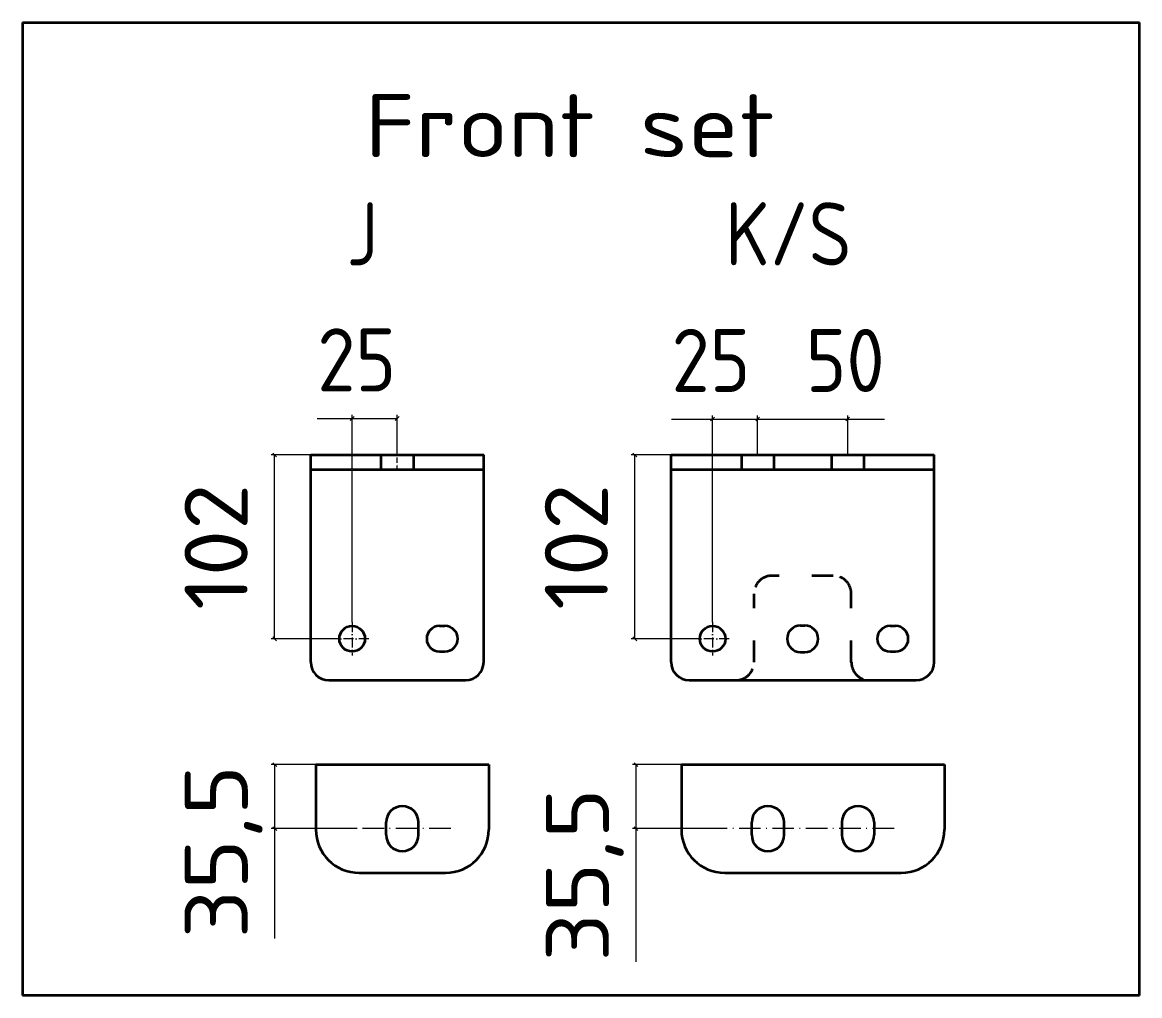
# Model space of a CAD drawing. Header units: millimetres. Extents: x 120 to 10915, y 515 to 8014.
# Drawn here: x 9000 to 9620, y 7300 to 7840 of the extents above; entities that cross this region are included whole.
import ezdxf
from ezdxf.enums import TextEntityAlignment as Align

# ---------------------------------------------------------------- set-up
doc = ezdxf.new("R2010")
doc.units = ezdxf.units.MM
doc.linetypes.add('DASHDOT', pattern=[18.5, 12, -3, 0.5, -3])
doc.linetypes.add('DASHSPACE', pattern=[30, 12, -18])
doc.layers.get('0').update_dxf_attribs({"lineweight": 13})
doc.layers.add('201_Dimensions', color=7, linetype='Continuous', lineweight=13)
doc.styles.get("Standard").update_dxf_attribs({"font": 'isocp.shx'})

# ---------------------------------------------------------------- blocks, each defined once
blk = doc.blocks.new('BLOCK2')
at = {"layer": '201_Dimensions', "color": 2, "lineweight": 18}
for p, q in [((9365.730469, 3528.167236), (9338.552734, 3528.167236)), ((9341.613281, 3527.106689), (9339.492188, 3529.228027)), ((9340.552734, 3418.853027), (9340.552734, 3528.167236)), ((9390.618164, 3492.667236), (9338.552734, 3492.667236)), ((9339.492188, 3493.728027), (9341.613281, 3491.606689))]:
    blk.add_line(p, q, dxfattribs=at)
at = {"layer": '201_Dimensions', "color": 2, "lineweight": 18, "width": 0.86194}
blk.add_text('35,5', height=35, rotation=90, dxfattribs=at).set_placement((9325.552734, 3418.853271), (9325.552734, 3515.103271), align=Align.FIT)
blk = doc.blocks.new('BLOCK3')
at = {"layer": '201_Dimensions', "color": 2, "lineweight": 18}
for p, q in [((9409.060547, 3720.96582), (9406.939453, 3718.844482)), ((9408, 3700.800049), (9408, 3721.905273)), ((9459.060547, 3720.96582), (9456.939453, 3718.844482)), ((9458, 3700.800049), (9458, 3721.905273)), ((9408, 3719.905273), (9478.499023, 3719.905273))]:
    blk.add_line(p, q, dxfattribs=at)
at = {"layer": '201_Dimensions', "color": 2, "lineweight": 18, "width": 0.709459}
blk.add_text('50', height=35, dxfattribs=at).set_placement((9434.748047, 3734.905273), (9478.498047, 3734.905273), align=Align.FIT)
blk = doc.blocks.new('BLOCK4')
at = {"layer": '201_Dimensions', "color": 2, "lineweight": 18}
for p, q in [((9162.865234, 3528.167236), (9138.125977, 3528.167236)), ((9139.06543, 3529.228027), (9141.186523, 3527.106689)), ((9140.125977, 3431.745605), (9140.125977, 3528.167236)), ((9185.865234, 3492.667236), (9138.125977, 3492.667236)), ((9141.186523, 3491.606689), (9139.06543, 3493.728027))]:
    blk.add_line(p, q, dxfattribs=at)
at = {"layer": '201_Dimensions', "color": 2, "lineweight": 18, "width": 0.86194}
blk.add_text('35,5', height=35, rotation=90, dxfattribs=at).set_placement((9125.125977, 3431.745605), (9125.125977, 3527.995605), align=Align.FIT)
blk = doc.blocks.new('BLOCK5')
at = {"layer": '201_Dimensions', "color": 2, "lineweight": 18}
for p, q in [((9360, 3700), (9337.910156, 3700)), ((9340.970703, 3698.939453), (9338.848633, 3701.060547)), ((9339.910156, 3598), (9339.910156, 3700)), ((9373.769531, 3598), (9337.910156, 3598)), ((9338.848633, 3599.060547), (9340.970703, 3596.939453))]:
    blk.add_line(p, q, dxfattribs=at)
at = {"layer": '201_Dimensions', "color": 2, "lineweight": 18, "width": 0.736842}
blk.add_text('102', height=35, rotation=90, dxfattribs=at).set_placement((9324.910156, 3614), (9324.910156, 3684), align=Align.FIT)
blk = doc.blocks.new('BLOCK6')
at = {"layer": '201_Dimensions', "color": 2, "lineweight": 18}
for p, q in [((9384.060547, 3720.99292), (9381.939453, 3718.871582)), ((9383, 3607.22998), (9383, 3721.932129)), ((9406.939453, 3718.871582), (9409.060547, 3720.99292)), ((9408, 3700.800049), (9408, 3721.932129)), ((9360.249023, 3719.932129), (9408, 3719.932129))]:
    blk.add_line(p, q, dxfattribs=at)
at = {"layer": '201_Dimensions', "color": 2, "lineweight": 18, "width": 0.709459}
blk.add_text('25', height=35, dxfattribs=at).set_placement((9360.249023, 3734.932129), (9403.999023, 3734.932129), align=Align.FIT)
blk = doc.blocks.new('BLOCK7')
at = {"layer": '201_Dimensions', "color": 2, "lineweight": 18}
for p, q in [((9163.670898, 3720.229004), (9208, 3720.229004)), ((9181.939453, 3719.168213), (9184.060547, 3721.289551)), ((9183, 3607.22998), (9183, 3722.229004)), ((9209.060547, 3721.289551), (9206.939453, 3719.168213)), ((9208, 3700.800049), (9208, 3722.229004))]:
    blk.add_line(p, q, dxfattribs=at)
at = {"layer": '201_Dimensions', "color": 2, "lineweight": 18, "width": 0.709459}
blk.add_text('25', height=35, dxfattribs=at).set_placement((9163.670898, 3735.229004), (9207.420898, 3735.229004), align=Align.FIT)
blk = doc.blocks.new('BLOCK8')
at = {"layer": '201_Dimensions', "color": 2, "lineweight": 18}
for p, q in [((9160, 3700), (9138.010742, 3700)), ((9141.072266, 3698.939453), (9138.950195, 3701.060547)), ((9140.010742, 3598), (9140.010742, 3700)), ((9173.769531, 3598), (9138.010742, 3598)), ((9138.950195, 3599.060547), (9141.072266, 3596.939453))]:
    blk.add_line(p, q, dxfattribs=at)
at = {"layer": '201_Dimensions', "color": 2, "lineweight": 18, "width": 0.736842}
blk.add_text('102', height=35, rotation=90, dxfattribs=at).set_placement((9125.010742, 3614), (9125.010742, 3684), align=Align.FIT)
blk = doc.blocks.new('BLOCK9')
at = {"layer": '201_Dimensions', "color": 2, "linetype": 'DASHDOT', "lineweight": 18, "ltscale": 0.461499}
blk.add_line((9183, 3607.22998), (9183, 3588.77002), dxfattribs=at)
at = {"layer": '201_Dimensions', "color": 2, "linetype": 'DASHDOT', "lineweight": 18, "ltscale": 0.461523}
blk.add_line((9192.230469, 3598), (9173.769531, 3598), dxfattribs=at)
blk = doc.blocks.new('BLOCK10')
at = {"layer": '201_Dimensions', "color": 2, "linetype": 'DASHDOT', "lineweight": 18, "ltscale": 0.461499}
blk.add_line((9383, 3607.22998), (9383, 3588.77002), dxfattribs=at)
at = {"layer": '201_Dimensions', "color": 2, "linetype": 'DASHDOT', "lineweight": 18, "ltscale": 0.461523}
blk.add_line((9392.230469, 3598), (9373.769531, 3598), dxfattribs=at)
blk = doc.blocks.new('2905646')
at = {"layer": '201_Dimensions', "color": 2, "lineweight": 35}
for p, q in [((9000, 3940), (9620, 3940)), ((9000, 3940), (9000, 3400)), ((9620, 3400), (9620, 3940)), ((9620, 3400), (9000, 3400))]:
    blk.add_line(p, q, dxfattribs=at)
at = {"layer": '201_Dimensions', "color": 3, "lineweight": 35}
for p, q in [((9160, 3585), (9160, 3700)), ((9160, 3700), (9256, 3700)), ((9199, 3700), (9199, 3692)), ((9217, 3700), (9217, 3692)), ((9256, 3585), (9256, 3700)), ((9360, 3700), (9506, 3700)), ((9360, 3585), (9360, 3700)), ((9399, 3700), (9399, 3692)), ((9417, 3700), (9417, 3692)), ((9449, 3700), (9449, 3692)), ((9467, 3700), (9467, 3692)), ((9506, 3585), (9506, 3700)), ((9160, 3692), (9256, 3692)), ((9360, 3692), (9506, 3692)), ((9231.5, 3605.1), (9234.5, 3605.1)), ((9431.8, 3605.4), (9434.2, 3605.4)), ((9481.5, 3605.1), (9484.5, 3605.1)), ((9231.5, 3590.9), (9234.5, 3590.9)), ((9431.8, 3590.6), (9434.2, 3590.6)), ((9481.5, 3590.9), (9484.5, 3590.9)), ((9170, 3575), (9246, 3575)), ((9370, 3575), (9496, 3575)), ((9162.865143, 3528.167313), (9258.865143, 3528.167313)), ((9162.865143, 3528.167313), (9162.865143, 3492.167313)), ((9258.865143, 3528.167313), (9258.865143, 3492.167313)), ((9365.730286, 3528.167313), (9365.730286, 3492.167313)), ((9365.730286, 3528.167313), (9511.730286, 3528.167313)), ((9511.730286, 3528.167313), (9511.730286, 3492.167313)), ((9201.865143, 3489.167313), (9201.865143, 3496.167313)), ((9219.865143, 3489.167313), (9219.865143, 3496.167313)), ((9404.730286, 3489.167313), (9404.730286, 3496.167313)), ((9422.730286, 3489.167313), (9422.730286, 3496.167313)), ((9454.730286, 3496.167313), (9454.730286, 3489.167313)), ((9472.730286, 3496.167313), (9472.730286, 3489.167313)), ((9186.865143, 3468.167313), (9234.865143, 3468.167313)), ((9389.730286, 3468.167313), (9487.730286, 3468.167313))]:
    blk.add_line(p, q, dxfattribs=at)
at = {"layer": '201_Dimensions', "color": 2, "linetype": 'DASHDOT', "lineweight": 18, "ltscale": 0.240002}
blk.add_line((9208, 3691.199951), (9208, 3700.800049), dxfattribs=at)
at = {"layer": '201_Dimensions', "color": 3, "linetype": 'DASHSPACE', "lineweight": 35}
for p, q in [((9450, 3633), (9416, 3633)), ((9406, 3585), (9406, 3623)), ((9460, 3585), (9460, 3623))]:
    blk.add_line(p, q, dxfattribs=at)
at = {"layer": '201_Dimensions', "color": 2, "linetype": 'DASHDOT', "lineweight": 18}
for p, q in [((9237.685089, 3492.667313), (9185.865143, 3492.667313)), ((9483.694519, 3492.667313), (9390.61853, 3492.667313))]:
    blk.add_line(p, q, dxfattribs=at)
at = {"layer": '201_Dimensions', "color": 3, "lineweight": 35}
for centre in [(9183, 3598), (9383, 3598)]:
    blk.add_circle(centre, 7.1, dxfattribs=at)
at = {"layer": '201_Dimensions', "color": 3, "linetype": 'DASHSPACE', "lineweight": 35}
for centre, start, end in [((9416, 3623), 90, 180), ((9450, 3623), 0, 90), ((9396, 3585), 270, 0), ((9470, 3585), 180, 270)]:
    blk.add_arc(centre, 10, start, end, dxfattribs=at)
at = {"layer": '201_Dimensions', "color": 3, "lineweight": 35}
for centre, radius, start, end in [((9231.5, 3598), 7.1, 90, 270), ((9234.5, 3598), 7.1, 270, 90), ((9431.8, 3598), 7.4, 90, 270), ((9434.2, 3598), 7.4, 270, 90), ((9481.5, 3598), 7.1, 90, 270), ((9484.5, 3598), 7.1, 270, 90), ((9170, 3585), 10, 180, 270), ((9246, 3585), 10, 270, 0), ((9370, 3585), 10, 180, 270), ((9496, 3585), 10, 270, 0), ((9210.865143, 3496.167313), 9, 360, 180), ((9413.730286, 3496.167313), 9, 360, 180), ((9463.730286, 3496.167313), 9, 360, 180), ((9186.865143, 3492.167313), 24, 180, 270), ((9234.865143, 3492.167313), 24, 270, 0), ((9389.730286, 3492.167313), 24, 180, 270), ((9487.730286, 3492.167313), 24, 270, 0), ((9210.865143, 3489.167313), 9, 180, 0), ((9413.730286, 3489.167313), 9, 180, 360), ((9463.730286, 3489.167313), 9, 180, 360)]:
    blk.add_arc(centre, radius, start, end, dxfattribs=at)
at = {"layer": '201_Dimensions', "lineweight": 0}
for name in ['BLOCK7', 'BLOCK6', 'BLOCK3', 'BLOCK8', 'BLOCK5', 'BLOCK9', 'BLOCK10', 'BLOCK4', 'BLOCK2']:
    blk.add_blockref(name, (0, 0), dxfattribs=at)
at = {"layer": '201_Dimensions', "color": 2, "lineweight": 18}
for s, width, p, p2 in [('Front set', 0.928743, (9190, 3865.166748), (9417.541992, 3865.166748)), ('J', 0.875244, (9180, 3805.166748), (9197.504883, 3805.166748)), ('K/S', 0.700137, (9390, 3805.166748), (9460.013672, 3805.166748))]:
    blk.add_text(s, height=35, dxfattribs=dict(at, width=width)).set_placement(p, p2, align=Align.FIT)

msp = doc.modelspace()

# ---------------------------------------------------------------- block references
at = {"color": 7, "lineweight": 35}
msp.add_blockref('2905646', (0, 3900), dxfattribs=at)

doc.saveas('drawing.dxf')
